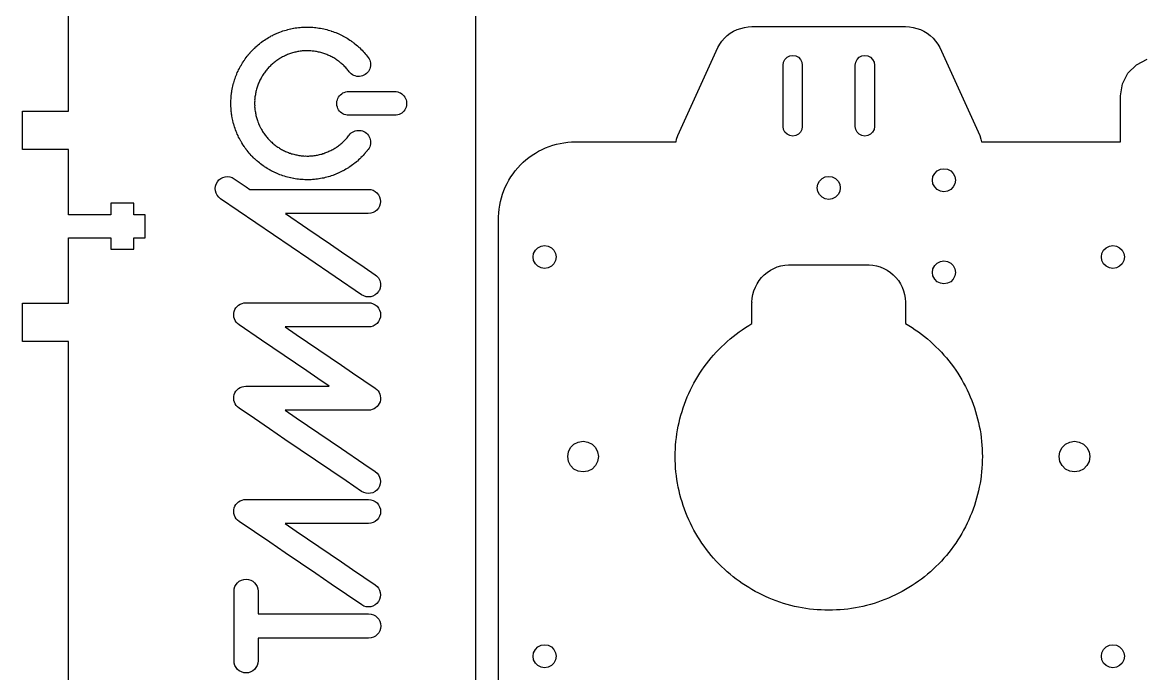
# Model space of a CAD drawing. Extents: x 0 to 1394, y 0 to 480.
# Drawn here: x 1145.1 to 1291.4, y 273.9 to 358.7 of the extents above; entities that cross this region are included whole.
import ezdxf

# ---------------------------------------------------------------- set-up
doc = ezdxf.new("R2010")
doc.units = 0
doc.layers.add('Layer_1', color=7, linetype='CONTINUOUS')

msp = doc.modelspace()

# ---------------------------------------------------------------- linework, layer by layer
at = {"layer": 'Layer_1', "color": 7}
for points in [[(1151.141095, 230.637252), (1151.141095, 317.137251), (1145.141107, 317.137251), (1145.141107, 322.13725), (1151.141095, 322.13725), (1151.141095, 330.63725), (1156.641098, 330.63725), (1156.641098, 329.13725), (1159.641092, 329.13725), (1159.641092, 330.63725), (1161.141103, 330.63725), (1161.141103, 333.637249), (1159.641092, 333.637249), (1159.641092, 335.137252), (1156.641098, 335.137252), (1156.641098, 333.637249), (1151.141095, 333.637249), (1151.141095, 342.137252), (1145.141107, 342.137252), (1145.141107, 347.137251), (1151.141095, 347.137251), (1151.141095, 433.63725)], [(1204.141102, 432.56625), (1204.141102, 231.708252), (1263.141097, 210.63725), (1286.141107, 210.63725), (1286.641092, 210.612245), (1287.131115, 210.538252), (1287.61109, 210.415251), (1288.081103, 210.24425), (1288.531106, 210.028251), (1288.9611, 209.768251), (1289.351103, 209.46725), (1289.721096, 209.12825), (1290.051099, 208.754252), (1290.34111, 208.350251), (1290.591103, 207.91825), (1290.791114, 207.464251), (1290.951105, 206.991252), (1291.061116, 206.505251), (1291.131107, 206.011249), (1291.140984, 205.637251)], [(1177.381101, 356.818252), (1177.541093, 356.92025), (1177.721094, 357.000251), (1177.730972, 357.003243)], [(1177.731113, 357.003251), (1177.740991, 357.012254)], [(1177.741104, 357.012251), (1177.911115, 357.106251), (1178.091116, 357.18025), (1178.111154, 357.183241), (1178.120975, 357.190249)], [(1178.121116, 357.190252), (1178.291099, 357.278251), (1178.4711, 357.34325), (1178.480978, 357.345226)], [(1178.481091, 357.345251), (1178.501128, 357.353238), (1178.671111, 357.433251), (1178.861103, 357.49125), (1178.870981, 357.493226)], [(1178.871094, 357.493251), (1178.880971, 357.50025)], [(1178.881112, 357.50025), (1179.061114, 357.57325), (1179.251106, 357.623251), (1179.260984, 357.625227)], [(1179.261096, 357.625252), (1179.270974, 357.631263)], [(1179.271115, 357.631252), (1179.461107, 357.696251), (1179.651099, 357.738251), (1179.660977, 357.73938)], [(1179.66109, 357.73925), (1179.670968, 357.745261)], [(1179.671109, 357.74525), (1179.861101, 357.80325), (1180.051093, 357.837252), (1180.060971, 357.838381)], [(1180.061112, 357.838251), (1180.07099, 357.842258)], [(1180.071102, 357.84225), (1180.261094, 357.892251), (1180.451115, 357.91926), (1180.471152, 357.919251), (1180.480974, 357.923259)], [(1180.481115, 357.923251), (1180.671107, 357.965251), (1180.861099, 357.984244), (1180.881137, 357.98425), (1180.890986, 357.987242)], [(1180.891099, 357.98725), (1181.081091, 358.021249), (1181.271111, 358.032256), (1181.291149, 358.031121)], [(1181.291093, 358.031251), (1181.30097, 358.034243)], [(1181.301112, 358.034251), (1181.491104, 358.060244), (1181.691114, 358.063241), (1181.700992, 358.061274)], [(1181.701105, 358.061252), (1181.710983, 358.064243)], [(1181.711096, 358.064252), (1181.911107, 358.082257), (1182.101099, 358.07624), (1182.110976, 358.074276)], [(1182.111089, 358.074251), (1182.120967, 358.076226)], [(1182.121108, 358.076252), (1182.321091, 358.087258), (1182.511111, 358.073252), (1182.520989, 358.07026)], [(1182.521102, 358.070252), (1182.54114, 358.072227), (1182.731103, 358.074225), (1182.931114, 358.052237), (1182.940992, 358.04926)], [(1182.941105, 358.049251), (1182.950983, 358.05038)], [(1182.951096, 358.050251), (1183.151106, 358.044239), (1183.341098, 358.01425), (1183.350976, 358.010243)], [(1183.351089, 358.010251), (1183.361249, 358.01138)], [(1183.361108, 358.01125), (1183.561091, 357.997252), (1183.751111, 357.959251), (1183.760989, 357.955243)], [(1183.761102, 357.955252), (1183.770979, 357.955252)], [(1183.771092, 357.955252), (1183.971103, 357.933238), (1184.151104, 357.88725), (1184.171142, 357.882255), (1184.180992, 357.882252)], [(1184.181105, 357.882252), (1184.371097, 357.852252), (1184.561089, 357.798251), (1184.570966, 357.793256)], [(1184.571108, 357.79325), (1184.580985, 357.792122)], [(1184.581098, 357.792251), (1184.77109, 357.75425), (1184.96111, 357.693251), (1184.970988, 357.687239)], [(1184.971101, 357.687251), (1184.980979, 357.686122)], [(1184.981092, 357.686252), (1185.171112, 357.63925), (1185.351113, 357.57025), (1185.360991, 357.564238)], [(1185.361104, 357.56425), (1185.381142, 357.562274), (1185.561115, 357.50925), (1185.741116, 357.432252), (1185.750994, 357.42624)], [(1185.751107, 357.426252), (1185.771145, 357.42326), (1185.95109, 357.36125), (1186.131091, 357.278251), (1186.140969, 357.271252)], [(1186.14111, 357.271249), (1186.150988, 357.268258)], [(1186.1511, 357.268249), (1186.331102, 357.19825), (1186.501112, 357.10725), (1186.51099, 357.100251)], [(1186.511103, 357.100251), (1186.520981, 357.096243)], [(1186.521094, 357.096252), (1186.701095, 357.020249), (1186.871106, 356.921252), (1186.880984, 356.913265)], [(1186.881096, 356.913251), (1186.890974, 356.909243)], [(1186.891115, 356.909251), (1187.071117, 356.825251), (1187.231108, 356.72025), (1187.240986, 356.713251)], [(1207.141096, 271.13725), (1207.141096, 333.13725), (1207.141096, 333.13725), (1207.141096, 333.386249), (1207.171096, 333.88425), (1207.221106, 334.38025), (1207.291097, 334.87325), (1207.391117, 335.362251), (1207.511089, 335.845252), (1207.66109, 336.322249), (1207.831101, 336.79025), (1208.021093, 337.25025), (1208.241114, 337.699251), (1208.481115, 338.137252), (1208.741098, 338.56225), (1209.021091, 338.974249), (1209.321093, 339.37225), (1209.641105, 339.75425), (1209.981098, 340.11925), (1210.341101, 340.468252), (1210.711094, 340.79725), (1211.101097, 341.10825), (1211.51111, 341.399249), (1211.931113, 341.670251), (1212.361106, 341.91925), (1212.801091, 342.147251), (1213.261113, 342.352252), (1213.721107, 342.534251), (1214.191092, 342.69325), (1214.671095, 342.828251), (1215.16109, 342.939251), (1215.651112, 343.02525), (1216.141106, 343.087252), (1216.641091, 343.12525), (1217.141104, 343.137244), (1230.251117, 343.13725), (1230.331098, 343.49125), (1230.49109, 343.964252), (1230.691101, 344.418251), (1235.691091, 355.418252), (1235.941112, 355.850252), (1236.231095, 356.25425), (1236.561098, 356.628251), (1236.931091, 356.967251), (1237.321094, 357.268249), (1237.751116, 357.528252), (1238.201091, 357.744251), (1238.671104, 357.91525), (1239.151107, 358.03825), (1239.641102, 358.112252), (1240.141115, 358.137257), (1260.141103, 358.137251), (1260.641116, 358.112246), (1261.13111, 358.03825), (1261.611114, 357.91525), (1262.081098, 357.744251), (1262.531102, 357.528252), (1262.961096, 357.268249), (1263.351098, 356.967251), (1263.721092, 356.628251), (1264.051094, 356.25425), (1264.341106, 355.850252), (1264.591098, 355.418252), (1269.591116, 344.418251), (1269.791099, 343.964252), (1269.951091, 343.49125), (1270.031101, 343.13725), (1288.141103, 343.13725), (1288.141103, 349.137249), (1288.391096, 350.68225), (1289.091092, 352.07625), (1290.2011, 353.18225), (1291.591101, 353.892251)], [(1175.381105, 355.342252), (1175.381105, 355.353259), (1175.521116, 355.49225), (1175.671089, 355.614249), (1175.680966, 355.620261)], [(1175.681108, 355.620249), (1175.690985, 355.631256)], [(1175.691098, 355.63125), (1175.831109, 355.76525), (1175.9911, 355.880249), (1176.000978, 355.886261)], [(1176.001091, 355.88625), (1176.010969, 355.89624)], [(1176.01111, 355.896251), (1176.151092, 356.024251), (1176.311112, 356.13325), (1176.33115, 356.138246), (1176.331094, 356.148242), (1176.491114, 356.26925), (1176.651105, 356.371251), (1176.660983, 356.376247)], [(1176.661096, 356.376249), (1176.670974, 356.385252)], [(1176.671115, 356.385249), (1176.831107, 356.501251), (1177.001089, 356.59625), (1177.011249, 356.601245)], [(1177.011108, 356.601251), (1177.020986, 356.609238)], [(1177.021099, 356.609252), (1177.18109, 356.718252), (1177.361092, 356.80525), (1177.37097, 356.809257)], [(1177.371111, 356.809252), (1177.380988, 356.818255)], [(1187.241099, 356.713251), (1187.261137, 356.708256), (1187.431091, 356.616251), (1187.581092, 356.504251), (1187.59097, 356.497252)], [(1187.591111, 356.497249), (1187.611149, 356.491266), (1187.771112, 356.392251), (1187.931104, 356.274251), (1187.940982, 356.265249)], [(1187.941095, 356.265251), (1187.950973, 356.260256)], [(1187.951114, 356.26025), (1188.111106, 356.154251), (1188.261107, 356.030251), (1188.270984, 356.019244)], [(1188.271097, 356.01925), (1188.280975, 356.014254)], [(1188.281116, 356.014251), (1188.441108, 355.902252), (1188.58109, 355.772252), (1188.590968, 355.761245)], [(1188.591109, 355.76125), (1188.600987, 355.755239)], [(1188.6011, 355.75525), (1188.761092, 355.637251), (1188.901102, 355.500251), (1188.91098, 355.490261)], [(1188.911093, 355.490249), (1188.92097, 355.48325)], [(1188.921112, 355.48325), (1189.061094, 355.358251), (1189.201104, 355.216251), (1189.201104, 355.207248), (1189.221142, 355.198248), (1189.361096, 355.068251), (1189.491116, 354.920251), (1189.491116, 354.908256), (1189.500994, 354.901252)], [(1174.041114, 353.786251), (1174.151096, 353.95025), (1174.271097, 354.10125), (1174.280975, 354.110253)], [(1174.281116, 354.11025), (1174.281116, 354.121257), (1174.391098, 354.281252), (1174.52109, 354.426252), (1174.530967, 354.434239)], [(1174.531108, 354.43425), (1174.540986, 354.446245)], [(1174.541099, 354.44625), (1174.6611, 354.601249), (1174.791092, 354.741251), (1174.800969, 354.749238)], [(1174.80111, 354.74925), (1174.810988, 354.760256)], [(1174.811101, 354.760251), (1174.931102, 354.910252), (1175.071112, 355.044251), (1175.08099, 355.052238)], [(1175.081103, 355.052252), (1175.090981, 355.062242)], [(1175.091094, 355.062251), (1175.221114, 355.207251), (1175.371115, 355.33525), (1175.380992, 355.342249)], [(1182.571112, 354.97825), (1182.431101, 354.994252), (1182.291091, 354.98725), (1182.151108, 354.997241), (1182.001107, 354.984239), (1181.861097, 354.988258), (1181.721115, 354.969259), (1181.571114, 354.967275), (1181.441094, 354.942247), (1181.301112, 354.935251), (1181.15111, 354.90325), (1181.0111, 354.890239), (1180.87109, 354.853251), (1180.731107, 354.834258), (1180.591097, 354.79125), (1180.461105, 354.766245), (1180.321095, 354.71825), (1180.181113, 354.686252), (1180.051093, 354.633251), (1179.911111, 354.59725), (1179.781091, 354.53725), (1179.641109, 354.494251), (1179.511089, 354.430251), (1179.381097, 354.381252), (1179.261096, 354.312251), (1179.121114, 354.25925), (1179.001113, 354.18325), (1178.871094, 354.124252), (1178.751093, 354.04425), (1178.621101, 353.97825), (1178.511091, 353.895251), (1178.39109, 353.82625), (1178.271089, 353.73625), (1178.151116, 353.662251), (1178.041106, 353.567252), (1177.931096, 353.487251), (1177.821114, 353.38825), (1177.711104, 353.304252), (1177.611112, 353.201249), (1177.501102, 353.111252), (1177.401111, 353.005252), (1177.291101, 352.912251), (1177.2011, 352.800251), (1177.101109, 352.70125), (1177.011108, 352.58725), (1176.911117, 352.485252), (1176.831107, 352.367252), (1176.741106, 352.259251), (1176.661096, 352.13925), (1176.571095, 352.029251), (1176.501104, 351.904252), (1176.411104, 351.79125), (1176.351103, 351.663251), (1176.271093, 351.54625), (1176.211093, 351.41625), (1176.131111, 351.29825), (1176.07111, 351.163249), (1176.01111, 351.040251), (1175.95111, 350.90525), (1175.891109, 350.77525), (1175.841099, 350.64225), (1175.781099, 350.516252), (1175.751099, 350.375251), (1175.691098, 350.244252), (1175.661098, 350.10425), (1175.611116, 349.972252), (1175.581116, 349.82925), (1175.541097, 349.69325), (1175.521059, 349.55125), (1175.481097, 349.413251), (1175.471219, 349.27225)], [(1190.471104, 353.02525), (1190.441104, 352.833251), (1190.381104, 352.64725), (1190.301094, 352.470252), (1190.201102, 352.303249), (1190.081101, 352.150251), (1189.941091, 352.01525), (1189.781099, 351.898252), (1189.611117, 351.801249), (1189.431115, 351.727251), (1189.251114, 351.675251), (1189.051103, 351.647255), (1188.861111, 351.64426), (1188.671091, 351.665249), (1188.481099, 351.71025), (1188.291107, 351.778251), (1188.121096, 351.869251), (1187.961104, 351.981251), (1187.821094, 352.11225), (1187.691102, 352.259251), (1187.611092, 352.379252), (1187.511101, 352.483251), (1187.431091, 352.598251), (1187.3311, 352.700251), (1187.241099, 352.812251), (1187.141108, 352.908252), (1187.041116, 353.018251), (1186.931106, 353.109251), (1186.831115, 353.214251), (1186.721105, 353.30025), (1186.621113, 353.401252), (1186.501112, 353.483251), (1186.401093, 353.577251), (1186.281092, 353.656251), (1186.17111, 353.74825), (1186.04109, 353.82025), (1185.931108, 353.906252), (1185.801117, 353.97425), (1185.691106, 354.05625), (1185.561115, 354.118251), (1185.441114, 354.19525), (1185.311094, 354.252251), (1185.181103, 354.324251), (1185.051111, 354.375252), (1184.921091, 354.442251), (1184.7911, 354.487251), (1184.661108, 354.550252), (1184.521098, 354.589249), (1184.391106, 354.645251), (1184.251096, 354.67925), (1184.121104, 354.73025), (1183.981094, 354.758247), (1183.841112, 354.80325), (1183.701101, 354.825263), (1183.561091, 354.865251), (1183.421108, 354.881253), (1183.281098, 354.91525), (1183.141116, 354.925241), (1183.001105, 354.953248), (1182.861095, 354.957259), (1182.711094, 354.979235), (1182.571112, 354.978121)], [(1189.501106, 354.901252), (1189.641089, 354.765252), (1189.76109, 354.61225), (1189.770967, 354.601244)], [(1189.771108, 354.601249), (1189.780986, 354.593263)], [(1189.781099, 354.593251), (1189.911091, 354.450252), (1190.021101, 354.293252), (1190.030979, 354.282245)], [(1190.031092, 354.282251), (1190.040969, 354.273248)], [(1190.04111, 354.273251), (1190.171102, 354.125251), (1190.271093, 353.963249), (1190.361094, 353.788252), (1190.421094, 353.60325), (1190.461114, 353.413252), (1190.481151, 353.21925), (1190.471217, 353.02525)], [(1244.191116, 345.137252), (1244.191116, 353.13725), (1244.251089, 353.523251), (1244.43109, 353.87225), (1244.711111, 354.148252), (1245.051104, 354.326252), (1245.441107, 354.387252), (1245.83111, 354.326252), (1246.181094, 354.148252), (1246.451096, 353.87225), (1246.631097, 353.523251), (1246.691097, 353.13725), (1246.691097, 345.137252), (1246.631097, 344.751251), (1246.451096, 344.402252), (1246.181094, 344.12625), (1245.83111, 343.94825), (1245.441107, 343.88725), (1245.051104, 343.94825), (1244.711111, 344.12625), (1244.43109, 344.402252), (1244.251089, 344.751251), (1244.191116, 345.137252)], [(1253.591092, 345.137252), (1253.591092, 353.13725), (1253.651092, 353.523251), (1253.831094, 353.87225), (1254.101096, 354.148252), (1254.451108, 354.326252), (1254.841111, 354.387252), (1255.231114, 354.326252), (1255.571107, 354.148252), (1255.851099, 353.87225), (1256.031101, 353.523251), (1256.091101, 353.13725), (1256.091101, 345.137252), (1256.031101, 344.751251), (1255.851099, 344.402252), (1255.571107, 344.12625), (1255.231114, 343.94825), (1254.841111, 343.88725), (1254.451108, 343.94825), (1254.101096, 344.12625), (1253.831094, 344.402252), (1253.651092, 344.751251), (1253.591092, 345.137252)], [(1173.221089, 352.341251), (1173.221089, 352.353245), (1173.291109, 352.533252), (1173.3911, 352.70125), (1173.400978, 352.712257)], [(1173.401091, 352.712251), (1173.401091, 352.724246), (1173.481101, 352.900251), (1173.591111, 353.065249), (1173.600989, 353.076256)], [(1173.601102, 353.07625), (1173.601102, 353.087257), (1173.691102, 353.259252), (1173.801112, 353.419252), (1173.81099, 353.427239)], [(1173.811103, 353.42725), (1173.811103, 353.441248), (1173.911094, 353.60925), (1174.031095, 353.765251), (1174.031095, 353.773266), (1174.040973, 353.786262)], [(1172.651113, 350.804251), (1172.691104, 350.99325), (1172.761095, 351.176251), (1172.761095, 351.188246), (1172.761095, 351.200246), (1172.821096, 351.387252), (1172.891115, 351.56725), (1172.900993, 351.576253)], [(1172.901106, 351.576251), (1172.901106, 351.591237), (1172.961106, 351.77625), (1173.041116, 351.95225), (1173.050994, 351.964244)], [(1173.051107, 351.96425), (1173.051107, 351.975256), (1173.121098, 352.158252), (1173.211099, 352.33025), (1173.220976, 352.341256)], [(1172.331102, 349.181251), (1172.351139, 349.37525), (1172.381111, 349.56625), (1172.390989, 349.57926)], [(1172.391102, 349.579252), (1172.391102, 349.592262), (1172.41114, 349.785251), (1172.451102, 349.97425), (1172.46098, 349.98726)], [(1172.461093, 349.987252), (1172.461093, 349.999246), (1172.481131, 350.19225), (1172.541103, 350.37925), (1172.541103, 350.391245), (1172.541103, 350.404261), (1172.581094, 350.595252), (1172.641094, 350.780251), (1172.641094, 350.792246), (1172.650972, 350.804246)], [(1186.07109, 348.040252), (1186.07109, 348.234251), (1186.101091, 348.427252), (1186.1511, 348.61625), (1186.221092, 348.797251), (1186.311092, 348.968252), (1186.431093, 349.125252), (1186.561113, 349.267249), (1186.711114, 349.391249), (1186.871106, 349.495251), (1187.051107, 349.57825), (1187.241099, 349.63825), (1187.431091, 349.67525), (1187.621111, 349.687244), (1193.621099, 349.68725), (1193.811091, 349.675255), (1194.011102, 349.63825), (1194.191104, 349.57825), (1194.371105, 349.495251), (1194.531097, 349.391249), (1194.681098, 349.267249), (1194.811089, 349.125252), (1194.93109, 348.968252), (1195.021091, 348.797251), (1195.09111, 348.61625), (1195.141092, 348.427252), (1195.171092, 348.234251), (1195.171092, 348.040252), (1195.141092, 347.847251), (1195.09111, 347.65825), (1195.021091, 347.477249), (1194.93109, 347.306251), (1194.811089, 347.149251), (1194.681098, 347.007251), (1194.531097, 346.883251), (1194.371105, 346.779252), (1194.191104, 346.69625), (1194.011102, 346.63625), (1193.811091, 346.59925), (1193.621099, 346.587256), (1187.621111, 346.58725), (1187.431091, 346.599245), (1187.241099, 346.63625), (1187.051107, 346.69625), (1186.871106, 346.779252), (1186.711114, 346.883251), (1186.561113, 347.007251), (1186.431093, 347.149251), (1186.311092, 347.306251), (1186.221092, 347.477249), (1186.1511, 347.65825), (1186.101091, 347.847251), (1186.07109, 348.040252)], [(1172.271101, 348.137251), (1172.280979, 348.331251)], [(1172.331102, 347.118251), (1172.301101, 347.31025), (1172.301101, 347.505251), (1172.301101, 347.51925), (1172.301101, 347.530256), (1172.281064, 347.723251), (1172.281092, 347.91825), (1172.281092, 347.929256), (1172.281092, 347.943249), (1172.271214, 348.137251)], [(1172.281092, 348.331251), (1172.281092, 348.345249), (1172.281092, 348.356259), (1172.281092, 348.551252), (1172.30113, 348.744252), (1172.301101, 348.755259), (1172.301101, 348.769249), (1172.301101, 348.96425), (1172.331102, 349.156251), (1172.340979, 349.169262)], [(1172.341092, 349.169251), (1172.331214, 349.181245)], [(1175.381105, 348.422251), (1175.361068, 348.279252), (1175.370974, 348.137251)], [(1175.371115, 348.137251), (1175.361237, 347.995251)], [(1175.391096, 348.706251), (1175.371058, 348.563252), (1175.380992, 348.422251)], [(1175.421096, 348.990251), (1175.401058, 348.85225), (1175.391237, 348.706251)], [(1175.471106, 349.27225), (1175.431115, 349.132251), (1175.421237, 348.990251)], [(1172.381111, 346.70825), (1172.351111, 346.89925), (1172.331073, 347.093252), (1172.340979, 347.105247)], [(1172.341092, 347.105249), (1172.331214, 347.11826)], [(1172.451102, 346.30025), (1172.411112, 346.489251), (1172.391074, 346.682252), (1172.391102, 346.695262), (1172.381224, 346.708262)], [(1175.361096, 347.995251), (1175.381134, 347.852252), (1175.371228, 347.711251)], [(1175.371115, 347.711251), (1175.391152, 347.568252), (1175.400974, 347.42225)], [(1175.401115, 347.42225), (1175.421153, 347.284252), (1175.430974, 347.142252)], [(1175.431115, 347.142252), (1175.471106, 347.00225), (1175.480984, 346.861251)], [(1175.481097, 346.861251), (1175.521116, 346.72325), (1175.541154, 346.58125), (1175.581116, 346.44525), (1175.611116, 346.302251), (1175.661098, 346.17025), (1175.691098, 346.030251), (1175.751099, 345.899252), (1175.781099, 345.758251), (1175.841099, 345.63225), (1175.891109, 345.49925), (1175.95111, 345.36925), (1176.01111, 345.234252), (1176.07111, 345.111251), (1176.131111, 344.97625), (1176.211093, 344.85825), (1176.271093, 344.72825), (1176.351103, 344.611252), (1176.411104, 344.48325), (1176.501104, 344.370251), (1176.571095, 344.245252), (1176.661096, 344.13525), (1176.741106, 344.015252), (1176.831107, 343.907251), (1176.911117, 343.789251), (1177.011108, 343.68725), (1177.101109, 343.57325), (1177.2011, 343.474252), (1177.291101, 343.362252), (1177.401111, 343.269251), (1177.501102, 343.163251), (1177.611112, 343.073251), (1177.711104, 342.970251), (1177.821114, 342.88625), (1177.931096, 342.787249), (1178.041106, 342.707251), (1178.151116, 342.612252), (1178.271089, 342.53825), (1178.39109, 342.44825), (1178.511091, 342.379252), (1178.621101, 342.29625), (1178.751093, 342.23025), (1178.871094, 342.150251), (1179.001113, 342.09125), (1179.121114, 342.01525), (1179.261096, 341.962252), (1179.381097, 341.893251), (1179.511089, 341.844252), (1179.641109, 341.780249), (1179.781091, 341.73725), (1179.911111, 341.67725), (1180.051093, 341.641249), (1180.181113, 341.588251), (1180.321095, 341.55625), (1180.461105, 341.508249), (1180.591097, 341.483244), (1180.731107, 341.440251), (1180.87109, 341.421257), (1181.0111, 341.384249), (1181.15111, 341.371239), (1181.301112, 341.339252), (1181.441094, 341.332253), (1181.571114, 341.307245), (1181.721115, 341.305275), (1181.861097, 341.286256), (1182.001107, 341.290258), (1182.151108, 341.277239), (1182.291091, 341.287241), (1182.431101, 341.28025), (1182.571112, 341.296252), (1182.711094, 341.295121)], [(1172.641094, 345.482251), (1172.641094, 345.494246), (1172.581094, 345.679251), (1172.541103, 345.870251), (1172.541103, 345.883261), (1172.541103, 345.895244), (1172.481103, 346.08225), (1172.461065, 346.275251), (1172.461093, 346.287245), (1172.451215, 346.300261)], [(1172.891115, 344.70725), (1172.821096, 344.887251), (1172.761095, 345.074251), (1172.761095, 345.086246), (1172.761095, 345.098246), (1172.691104, 345.28125), (1172.651113, 345.470251), (1172.641236, 345.482246)], [(1173.041116, 344.32225), (1172.961106, 344.49825), (1172.901106, 344.683249), (1172.901106, 344.698235), (1172.891228, 344.707252)], [(1173.211099, 343.94425), (1173.121098, 344.116251), (1173.051107, 344.299252), (1173.051107, 344.310259), (1173.041229, 344.322245)], [(1173.3911, 343.57325), (1173.291109, 343.741251), (1173.221089, 343.921249), (1173.221089, 343.933244), (1173.211212, 343.944256)], [(1182.711094, 341.295251), (1182.861095, 341.317236), (1183.001105, 341.321257), (1183.141116, 341.349248), (1183.281098, 341.359242), (1183.421108, 341.393249), (1183.561091, 341.409251), (1183.701101, 341.449251), (1183.841112, 341.471236), (1183.981094, 341.51625), (1184.121104, 341.544247), (1184.251096, 341.59525), (1184.391106, 341.629252), (1184.521098, 341.685251), (1184.661108, 341.724251), (1184.7911, 341.787251), (1184.921091, 341.832252), (1185.051111, 341.899251), (1185.181103, 341.950252), (1185.311094, 342.022249), (1185.441114, 342.07925), (1185.561115, 342.156251), (1185.691106, 342.21825), (1185.801117, 342.30025), (1185.931108, 342.368251), (1186.04109, 342.45425), (1186.17111, 342.52625), (1186.281092, 342.618252), (1186.401093, 342.697252), (1186.501112, 342.791251), (1186.621113, 342.873251), (1186.721105, 342.97425), (1186.831115, 343.060251), (1186.931106, 343.165249), (1187.041116, 343.256252), (1187.141108, 343.366251), (1187.241099, 343.462252), (1187.3311, 343.574251), (1187.431091, 343.676249), (1187.511101, 343.791252), (1187.611092, 343.895251), (1187.691102, 344.015252), (1187.821094, 344.16225), (1187.961104, 344.293252), (1188.121096, 344.405252), (1188.291107, 344.496252), (1188.481099, 344.56425), (1188.671091, 344.609251), (1188.861111, 344.630248), (1189.051103, 344.627259), (1189.251114, 344.599254), (1189.431115, 344.547252), (1189.611117, 344.473251), (1189.781099, 344.376251), (1189.941091, 344.25925), (1190.081101, 344.124252), (1190.201102, 343.971251), (1190.301094, 343.804251), (1190.381104, 343.62725), (1190.441104, 343.441251), (1190.471104, 343.24925), (1190.480982, 343.05525)], [(1173.591111, 343.209251), (1173.481101, 343.374252), (1173.401091, 343.550251), (1173.401091, 343.562246), (1173.391213, 343.573258)], [(1173.801112, 342.855251), (1173.691102, 343.015251), (1173.601102, 343.187251), (1173.601102, 343.198258), (1173.591224, 343.209256)], [(1174.031095, 342.501251), (1174.031095, 342.509266), (1173.911094, 342.66525), (1173.811103, 342.833252), (1173.811103, 342.84725), (1173.801225, 342.855237)], [(1174.271097, 342.17325), (1174.151096, 342.32425), (1174.041114, 342.488252), (1174.031236, 342.501262)], [(1190.481095, 343.05525), (1190.461057, 342.861251), (1190.421094, 342.67125), (1190.361094, 342.486251), (1190.271093, 342.311251), (1190.171102, 342.149249), (1190.04111, 342.001252), (1190.031233, 341.992249)], [(1174.52109, 341.848251), (1174.391098, 341.993251), (1174.281116, 342.153251), (1174.281116, 342.164258), (1174.271238, 342.173252)], [(1174.531108, 341.84025), (1174.521231, 341.848265)], [(1174.791092, 341.533251), (1174.6611, 341.673251), (1174.541099, 341.82825), (1174.531221, 341.840244)], [(1174.80111, 341.52525), (1174.791233, 341.533266)], [(1175.071112, 341.230252), (1174.931102, 341.364251), (1174.811101, 341.514249), (1174.801223, 341.525256)], [(1175.081103, 341.222251), (1175.071225, 341.230266)], [(1175.371115, 340.93925), (1175.221114, 341.067252), (1175.091094, 341.212252), (1175.081216, 341.222243)], [(1175.671089, 340.660251), (1175.521116, 340.78225), (1175.381105, 340.92125), (1175.381105, 340.932256), (1175.371228, 340.93925)], [(1188.901102, 340.774251), (1188.761092, 340.637249), (1188.6011, 340.51925), (1188.591222, 340.513238)], [(1188.911093, 340.784251), (1188.901215, 340.77426)], [(1189.491116, 341.366252), (1189.491116, 341.354258), (1189.361096, 341.206252), (1189.221114, 341.076252), (1189.201076, 341.067249), (1189.201104, 341.058249), (1189.061094, 340.916252), (1188.921112, 340.79125), (1188.911234, 340.784251)], [(1189.76109, 341.66225), (1189.641089, 341.509251), (1189.501106, 341.373251), (1189.491229, 341.366252)], [(1189.771108, 341.673251), (1189.761231, 341.662244)], [(1190.021101, 341.981251), (1189.911091, 341.824251), (1189.781099, 341.681252), (1189.771221, 341.673265)], [(1190.031092, 341.992252), (1190.021214, 341.981245)], [(1175.681108, 340.654251), (1175.67123, 340.660262)], [(1175.9911, 340.39425), (1175.831109, 340.50925), (1175.691098, 340.64325), (1175.68122, 340.654256)], [(1176.001091, 340.38825), (1175.991213, 340.394262)], [(1176.651105, 339.903252), (1176.491114, 340.005249), (1176.331094, 340.126249), (1176.331094, 340.13624), (1176.311056, 340.141247), (1176.151092, 340.250249), (1176.01111, 340.378251), (1176.001232, 340.388242)], [(1176.661096, 339.898251), (1176.651218, 339.903246)], [(1177.001089, 339.67825), (1176.831107, 339.773252), (1176.671115, 339.889251), (1176.661237, 339.898253)], [(1177.011108, 339.673252), (1177.000948, 339.678247)], [(1177.361092, 339.46925), (1177.18109, 339.556251), (1177.021099, 339.665251), (1177.011221, 339.673266)], [(1177.371111, 339.465251), (1177.361233, 339.469259)], [(1177.721094, 339.274252), (1177.541093, 339.35425), (1177.381101, 339.456251), (1177.371224, 339.465254)], [(1186.871106, 339.353251), (1186.701095, 339.254251), (1186.521094, 339.178251), (1186.511216, 339.174243)], [(1186.881096, 339.361249), (1186.871219, 339.353263)], [(1187.231108, 339.55425), (1187.071117, 339.449252), (1186.891115, 339.365251), (1186.881238, 339.361244)], [(1187.581092, 339.770252), (1187.431091, 339.658252), (1187.261109, 339.56625), (1187.241071, 339.561255), (1187.231221, 339.554253)], [(1187.931104, 340.000251), (1187.771112, 339.882251), (1187.611092, 339.783251), (1187.591055, 339.777239), (1187.581233, 339.770252)], [(1187.941095, 340.009251), (1187.931217, 340.000249)], [(1188.261107, 340.244249), (1188.111106, 340.120249), (1187.951114, 340.01425), (1187.941236, 340.009254)], [(1188.271097, 340.25525), (1188.26122, 340.244244)], [(1188.58109, 340.502251), (1188.441108, 340.372251), (1188.281116, 340.260251), (1188.271238, 340.255256)], [(1188.591109, 340.513249), (1188.581231, 340.502243)], [(1263.64111, 338.137252), (1263.711101, 338.60125), (1263.931093, 339.01925), (1264.261096, 339.35125), (1264.681099, 339.564252), (1265.141093, 339.637251), (1265.601115, 339.564252), (1266.02109, 339.35125), (1266.351092, 339.01925), (1266.571113, 338.60125), (1266.641104, 338.137252), (1266.571113, 337.67325), (1266.351092, 337.255251), (1266.02109, 336.92325), (1265.601115, 336.710251), (1265.141093, 336.637252), (1264.681099, 336.710251), (1264.261096, 336.92325), (1263.931093, 337.255251), (1263.711101, 337.67325), (1263.64111, 338.137252)], [(1170.251096, 337.040251), (1170.281096, 337.34425), (1170.371096, 337.64025), (1170.531116, 337.92125), (1170.731099, 338.16625), (1170.981092, 338.35925), (1171.251094, 338.498251), (1171.541105, 338.582251), (1171.841107, 338.610248), (1172.14111, 338.579251), (1172.441112, 338.488251), (1172.721104, 338.336249), (1172.971097, 338.162251), (1173.231108, 337.98825), (1173.481101, 337.81525), (1173.741112, 337.641252), (1173.991104, 337.46725), (1174.251116, 337.294251), (1174.761091, 336.946251), (1190.181093, 336.946251), (1190.501104, 336.91425), (1190.801107, 336.822251), (1191.06109, 336.677251), (1191.301092, 336.484251), (1191.491112, 336.251251), (1191.641113, 335.98325), (1191.731114, 335.687249), (1191.761114, 335.36925), (1191.731114, 335.05125), (1191.641113, 334.754251), (1191.491112, 334.48625), (1191.301092, 334.25325), (1191.06109, 334.06025), (1190.801107, 333.91525), (1190.501104, 333.823251), (1190.181093, 333.79125), (1179.391116, 333.79125), (1182.3111, 331.797251), (1183.771092, 330.80025), (1185.241103, 329.804251), (1186.701095, 328.80725), (1188.161115, 327.810249), (1189.621107, 326.813251), (1191.081099, 325.81725), (1191.241091, 325.694252), (1191.381102, 325.555252), (1191.501102, 325.40325), (1191.601094, 325.23925), (1191.681104, 325.066251), (1191.731114, 324.88525), (1191.761114, 324.700251), (1191.770992, 324.511252)], [(1177.731113, 339.271252), (1177.721236, 339.274243)], [(1178.111097, 339.09125), (1178.09106, 339.094242), (1177.911115, 339.168252), (1177.741104, 339.262252), (1177.731226, 339.271254)], [(1178.4711, 338.93125), (1178.291099, 338.996251), (1178.121116, 339.084251), (1178.111238, 339.09125)], [(1178.861103, 338.78325), (1178.671111, 338.841249), (1178.5011, 338.921251), (1178.481062, 338.929238), (1178.471213, 338.931227)], [(1178.871094, 338.781252), (1178.861216, 338.783227)], [(1179.251106, 338.651252), (1179.061114, 338.70125), (1178.881112, 338.77425), (1178.871235, 338.781249)], [(1179.261096, 338.649251), (1179.251219, 338.651226)], [(1179.651099, 338.536252), (1179.461107, 338.578252), (1179.271115, 338.643251), (1179.261238, 338.649262)], [(1179.66109, 338.53525), (1179.651212, 338.536379)], [(1180.051093, 338.437251), (1179.861101, 338.47125), (1179.671109, 338.52925), (1179.661231, 338.535261)], [(1180.061112, 338.436252), (1180.051234, 338.437381)], [(1180.471096, 338.355251), (1180.451058, 338.355251), (1180.261094, 338.38226), (1180.071102, 338.43225), (1180.061225, 338.436258)], [(1180.881108, 338.29025), (1180.861071, 338.29025), (1180.671107, 338.309244), (1180.481115, 338.351249), (1180.471237, 338.355257)], [(1181.271111, 338.24225), (1181.081091, 338.253256), (1180.891099, 338.28725), (1180.881221, 338.290241)], [(1181.291093, 338.243251), (1181.271055, 338.242123)], [(1181.691114, 338.21125), (1181.491104, 338.214242), (1181.301112, 338.240243), (1181.291234, 338.243243)], [(1181.701105, 338.213251), (1181.691227, 338.211276)], [(1182.101099, 338.198251), (1181.911107, 338.19224), (1181.711096, 338.210257), (1181.701218, 338.213243)], [(1182.111089, 338.200252), (1182.101212, 338.198277)], [(1182.511111, 338.201251), (1182.321091, 338.187253), (1182.121108, 338.198257), (1182.11123, 338.200227)], [(1182.931114, 338.222251), (1182.731103, 338.200266), (1182.541111, 338.202228), (1182.521074, 338.204226), (1182.511224, 338.20126)], [(1182.941105, 338.225251), (1182.931227, 338.22226)], [(1183.341098, 338.26025), (1183.151106, 338.23025), (1182.951096, 338.224238), (1182.941218, 338.225378)], [(1183.351089, 338.264252), (1183.341211, 338.260244)], [(1183.751111, 338.315252), (1183.561091, 338.277251), (1183.361108, 338.263253), (1183.350948, 338.264379)], [(1183.761102, 338.319251), (1183.751224, 338.315244)], [(1184.171114, 338.392251), (1184.151076, 338.387255), (1183.971103, 338.34125), (1183.771092, 338.319265), (1183.761214, 338.319251)], [(1184.561089, 338.476251), (1184.371097, 338.422251), (1184.181105, 338.392251), (1184.171227, 338.392251)], [(1184.571108, 338.481249), (1184.56123, 338.476254)], [(1184.96111, 338.581252), (1184.77109, 338.52025), (1184.581098, 338.482251), (1184.57122, 338.481122)], [(1184.971101, 338.587249), (1184.961223, 338.581238)], [(1185.351113, 338.70425), (1185.171112, 338.63525), (1184.981092, 338.588251), (1184.971214, 338.587122)], [(1185.741116, 338.842251), (1185.561115, 338.76525), (1185.381114, 338.712251), (1185.361076, 338.710276), (1185.351226, 338.704239)], [(1186.131091, 338.996251), (1185.95109, 338.91325), (1185.771116, 338.851251), (1185.751079, 338.84826), (1185.741229, 338.84224)], [(1186.14111, 339.003251), (1186.131232, 338.996251)], [(1186.501112, 339.16725), (1186.331102, 339.07625), (1186.1511, 339.006251), (1186.141223, 339.003259)], [(1186.511103, 339.174252), (1186.501225, 339.167253)], [(1248.641112, 337.137251), (1248.711103, 337.60125), (1248.931095, 338.019252), (1249.261098, 338.351249), (1249.681101, 338.564251), (1250.141095, 338.637251), (1250.601089, 338.564251), (1251.021092, 338.351249), (1251.351094, 338.019252), (1251.571115, 337.60125), (1251.641106, 337.137251), (1251.571115, 336.673252), (1251.351094, 336.25525), (1251.021092, 335.923249), (1250.601089, 335.710251), (1250.141095, 335.637251), (1249.681101, 335.710251), (1249.261098, 335.923249), (1248.931095, 336.25525), (1248.711103, 336.673252), (1248.641112, 337.137251)], [(1191.761114, 324.282252), (1191.741076, 324.168251), (1191.711104, 324.055252), (1191.671113, 323.944251), (1191.621103, 323.835251), (1191.561103, 323.728252), (1191.501102, 323.62425), (1191.291101, 323.380252), (1191.051099, 323.187252), (1190.781097, 323.04725), (1190.491114, 322.963252), (1190.191112, 322.935256), (1189.891109, 322.966252), (1189.591107, 323.057252), (1189.311114, 323.209251), (1182.42111, 327.904252), (1180.131103, 329.46925), (1170.941101, 335.72925), (1170.701099, 335.93425), (1170.501116, 336.177249), (1170.361106, 336.44825), (1170.281096, 336.73925), (1170.251096, 337.040251)], [(1211.641101, 328.137252), (1211.711092, 328.601251), (1211.931113, 329.01925), (1212.261115, 329.351251), (1212.68109, 329.564252), (1213.141112, 329.637252), (1213.601106, 329.564252), (1214.021109, 329.351251), (1214.351112, 329.01925), (1214.571104, 328.601251), (1214.641095, 328.137252), (1214.571104, 327.67325), (1214.351112, 327.255251), (1214.021109, 326.92325), (1213.601106, 326.710252), (1213.141112, 326.637252), (1212.68109, 326.710252), (1212.261115, 326.92325), (1211.931113, 327.255251), (1211.711092, 327.67325), (1211.641101, 328.137252)], [(1285.641094, 328.137252), (1285.711114, 328.601251), (1285.931106, 329.01925), (1286.261108, 329.351251), (1286.681111, 329.564252), (1287.141105, 329.637252), (1287.601099, 329.564252), (1288.021102, 329.351251), (1288.351105, 329.01925), (1288.571097, 328.601251), (1288.641116, 328.137252), (1288.571097, 327.67325), (1288.351105, 327.255251), (1288.021102, 326.92325), (1287.601099, 326.710252), (1287.141105, 326.637252), (1286.681111, 326.710252), (1286.261108, 326.92325), (1285.931106, 327.255251), (1285.711114, 327.67325), (1285.641094, 328.137252)], [(1263.64111, 326.13725), (1263.711101, 326.601252), (1263.931093, 327.019251), (1264.261096, 327.351252), (1264.681099, 327.56425), (1265.141093, 327.63725), (1265.601115, 327.56425), (1266.02109, 327.351252), (1266.351092, 327.019251), (1266.571113, 326.601252), (1266.641104, 326.13725), (1266.571113, 325.673252), (1266.351092, 325.255252), (1266.02109, 324.923252), (1265.601115, 324.71025), (1265.141093, 324.63725), (1264.681099, 324.71025), (1264.261096, 324.923252), (1263.931093, 325.255252), (1263.711101, 325.673252), (1263.64111, 326.13725)], [(1240.141115, 322.262252), (1240.181106, 322.759251), (1240.261116, 323.25025), (1240.401098, 323.729251), (1240.581099, 324.19325), (1240.81111, 324.63725), (1241.081112, 325.056252), (1241.391105, 325.44525), (1241.741089, 325.80225), (1242.121101, 326.123252), (1242.531114, 326.40325), (1242.971098, 326.64225), (1243.431092, 326.835251), (1243.911096, 326.982252), (1244.40109, 327.08125), (1244.891112, 327.131251), (1245.141105, 327.131251), (1245.141105, 327.137262), (1255.141113, 327.137251), (1255.141113, 327.13124), (1255.391105, 327.131251), (1255.89109, 327.08125), (1256.371094, 326.982252), (1256.851097, 326.835251), (1257.311091, 326.64225), (1257.751104, 326.40325), (1258.161116, 326.123252), (1258.5411, 325.80225), (1258.891112, 325.44525), (1259.201105, 325.056252), (1259.471107, 324.63725), (1259.70109, 324.19325), (1259.881092, 323.729251), (1260.021102, 323.25025), (1260.101112, 322.759251), (1260.141103, 322.262252), (1260.141103, 322.13725), (1260.141103, 322.13725), (1260.141103, 319.45825), (1260.571097, 319.203251), (1260.9911, 318.93825), (1261.411103, 318.66225), (1261.811096, 318.376252), (1262.221109, 318.080252), (1262.611112, 317.774249), (1263.001115, 317.458251), (1263.371108, 317.133252), (1263.741101, 316.798252), (1264.101104, 316.454251), (1264.461107, 316.102252), (1264.8011, 315.740251), (1265.141093, 315.371251), (1265.461105, 314.993251), (1265.781116, 314.60725), (1266.08109, 314.213251), (1266.381093, 313.81225), (1266.671104, 313.403251), (1266.941106, 312.988252), (1267.211108, 312.56625), (1267.461101, 312.13725), (1267.701102, 311.70225), (1267.941104, 311.261252), (1268.161096, 310.815251), (1268.371098, 310.363252), (1268.571109, 309.906252), (1268.761101, 309.444252), (1268.931112, 308.97725), (1269.101094, 308.507251), (1269.251095, 308.032252), (1269.391106, 307.554252), (1269.521097, 307.07225), (1269.641098, 306.587251), (1269.741089, 306.100251), (1269.841109, 305.610252), (1269.921091, 305.118251), (1269.99111, 304.624252), (1270.041092, 304.128252), (1270.081111, 303.632252), (1270.121102, 303.134251), (1270.130979, 302.63625)], [(1191.771104, 324.511252), (1191.771104, 324.397251), (1191.761227, 324.282252)], [(1172.661104, 320.80625), (1172.721104, 321.053251), (1172.811105, 321.295251), (1172.941097, 321.51425), (1173.101117, 321.706251), (1173.291109, 321.870251), (1173.50111, 322.00125), (1173.731093, 322.098249), (1173.971095, 322.159252), (1174.221116, 322.179261), (1190.201102, 322.17925), (1190.521114, 322.148251), (1190.811097, 322.056252), (1191.081099, 321.911252), (1191.321101, 321.71925), (1191.511093, 321.486251), (1191.651104, 321.218252), (1191.751095, 320.92125), (1191.781095, 320.60125), (1191.751095, 320.282251), (1191.651104, 319.985252), (1191.511093, 319.717251), (1191.321101, 319.484251), (1191.081099, 319.292252), (1190.811097, 319.147252), (1190.521114, 319.05525), (1190.201102, 319.023252), (1179.331116, 319.023252), (1180.801098, 318.028252), (1182.26109, 317.032251), (1183.731101, 316.036252), (1185.201112, 315.041252), (1186.671095, 314.04525), (1188.141106, 313.05025), (1189.611117, 312.054251), (1191.071109, 311.05825), (1191.271091, 310.895252), (1191.441102, 310.70725), (1191.581112, 310.49825), (1191.681104, 310.273251), (1191.741104, 310.034251), (1191.771104, 309.78725), (1191.761227, 309.534252)], [(1230.151097, 302.63625), (1230.171135, 303.134251), (1230.201107, 303.632252), (1230.241098, 304.128252), (1230.291108, 304.624252), (1230.361099, 305.118251), (1230.441109, 305.610252), (1230.5411, 306.100251), (1230.641091, 306.587251), (1230.761092, 307.07225), (1230.891112, 307.554252), (1231.031094, 308.032252), (1231.181095, 308.507251), (1231.351106, 308.97725), (1231.521117, 309.444252), (1231.711109, 309.906252), (1231.911091, 310.363252), (1232.121093, 310.815251), (1232.341113, 311.261252), (1232.581115, 311.70225), (1232.821089, 312.13725), (1233.071109, 312.56625), (1233.341111, 312.988252), (1233.621104, 313.403251), (1233.901097, 313.81225), (1234.201099, 314.213251), (1234.501101, 314.60725), (1234.821113, 314.993251), (1235.141096, 315.371251), (1235.48109, 315.740251), (1235.821111, 316.102252), (1236.181114, 316.454251), (1236.541116, 316.798252), (1236.91111, 317.133252), (1237.281103, 317.458251), (1237.671106, 317.774249), (1238.061109, 318.080252), (1238.471093, 318.376252), (1238.871115, 318.66225), (1239.29109, 318.93825), (1239.711093, 319.203251), (1240.141115, 319.45825), (1240.141115, 322.13725), (1240.150992, 322.13725)], [(1240.151105, 322.13725), (1240.141228, 322.262252)], [(1172.661104, 309.96025), (1172.721104, 310.207251), (1172.811105, 310.44125), (1172.941097, 310.654251), (1173.101117, 310.842251), (1173.291109, 311.002251), (1173.50111, 311.132251), (1173.731093, 311.228252), (1173.971095, 311.288252), (1174.221116, 311.30925), (1185.091102, 311.30925), (1183.621091, 312.308251), (1182.151108, 313.306251), (1180.681098, 314.30525), (1179.221106, 315.304252), (1177.751095, 316.303251), (1176.281112, 317.301251), (1173.34109, 319.299251), (1173.141108, 319.45525), (1172.971097, 319.640252), (1172.841105, 319.847251), (1172.741114, 320.072252), (1172.671095, 320.311252), (1172.651057, 320.557251), (1172.660991, 320.80625)], [(1191.761114, 309.534252), (1191.701113, 309.280252), (1191.611113, 309.046251), (1191.481093, 308.833252), (1191.321101, 308.645252), (1191.131109, 308.485252), (1190.921108, 308.355252), (1190.691096, 308.258252), (1190.451095, 308.198252), (1190.201102, 308.178242), (1179.331116, 308.178251), (1180.801098, 307.179252), (1182.26109, 306.18025), (1183.731101, 305.181251), (1185.201112, 304.183251), (1186.671095, 303.184252), (1189.611117, 301.186252), (1191.071109, 300.188252), (1191.321101, 299.98725), (1191.521112, 299.74825), (1191.651104, 299.480249), (1191.741104, 299.19225), (1191.771104, 298.892251), (1191.741104, 298.588252), (1191.651104, 298.29125), (1191.501102, 298.009251), (1191.291101, 297.769252), (1191.051099, 297.58025), (1190.771106, 297.44125), (1190.481095, 297.35725), (1190.181093, 297.329253), (1189.88109, 297.36025), (1189.581116, 297.452251), (1189.301096, 297.60825), (1187.3011, 298.963252), (1185.311094, 300.319251), (1183.311098, 301.67525), (1181.321093, 303.030252), (1179.321097, 304.386251), (1177.331092, 305.74225), (1175.341114, 307.098251), (1173.34109, 308.453251), (1173.141108, 308.610251), (1172.971097, 308.794252), (1172.841105, 309.002249), (1172.741114, 309.227251), (1172.671095, 309.465252), (1172.651057, 309.711251)], [(1172.651113, 309.711251), (1172.660991, 309.96025)], [(1216.141106, 302.13725), (1216.241098, 302.755252), (1216.52109, 303.313251), (1216.961103, 303.75525), (1217.521116, 304.03925), (1218.141102, 304.137252), (1218.761116, 304.03925), (1219.321102, 303.75525), (1219.761114, 303.313251), (1220.041107, 302.755252), (1220.141098, 302.13725), (1220.041107, 301.519251), (1219.761114, 300.96125), (1219.321102, 300.519251), (1218.761116, 300.23525), (1218.141102, 300.137251), (1217.521116, 300.23525), (1216.961103, 300.519251), (1216.52109, 300.96125), (1216.241098, 301.519251), (1216.141106, 302.13725)], [(1280.141091, 302.13725), (1280.241111, 302.755252), (1280.521103, 303.313251), (1280.961116, 303.75525), (1281.521101, 304.03925), (1282.141115, 304.137252), (1282.761101, 304.03925), (1283.321115, 303.75525), (1283.761099, 303.313251), (1284.041092, 302.755252), (1284.141111, 302.13725), (1284.041092, 301.519251), (1283.761099, 300.96125), (1283.321115, 300.519251), (1282.761101, 300.23525), (1282.141115, 300.137251), (1281.521101, 300.23525), (1280.961116, 300.519251), (1280.521103, 300.96125), (1280.241111, 301.519251), (1280.141091, 302.13725)], [(1230.141106, 302.13725), (1230.150984, 302.63625)], [(1270.121102, 301.140249), (1270.081111, 300.642251), (1270.041092, 300.146252), (1269.99111, 299.650252), (1269.921091, 299.15625), (1269.841109, 298.664252), (1269.741089, 298.174252), (1269.641098, 297.687252), (1269.521097, 297.20225), (1269.391106, 296.720252), (1269.251095, 296.242252), (1269.101094, 295.767252), (1268.931112, 295.29725), (1268.761101, 294.830252), (1268.571109, 294.368251), (1268.371098, 293.911251), (1268.161096, 293.45925), (1267.941104, 293.013251), (1267.701102, 292.572251), (1267.461101, 292.137251), (1267.211108, 291.70825), (1266.941106, 291.286252), (1266.671104, 290.87125), (1266.381093, 290.46225), (1266.08109, 290.061252), (1265.781116, 289.66725), (1265.461105, 289.281252), (1265.141093, 288.903252), (1264.8011, 288.534252), (1264.461107, 288.172251), (1264.101104, 287.820252), (1263.741101, 287.476252), (1263.371108, 287.141251), (1263.001115, 286.81625), (1262.611112, 286.500251), (1262.221109, 286.194252), (1261.811096, 285.898251), (1261.411103, 285.61225), (1260.9911, 285.336251), (1260.571097, 285.07125), (1260.141103, 284.816251), (1259.711109, 284.573252), (1259.261106, 284.340252), (1258.821093, 284.11825), (1258.37109, 283.90725), (1257.911096, 283.70725), (1257.451102, 283.52025), (1256.981089, 283.343251), (1256.511104, 283.17825), (1256.031101, 283.026251), (1255.561116, 282.88525), (1255.071094, 282.75525), (1254.59109, 282.638252), (1254.101096, 282.53425), (1253.611102, 282.441252), (1253.121107, 282.360251), (1252.631113, 282.29225), (1252.1311, 282.236251), (1251.641106, 282.193252), (1251.141093, 282.16225), (1250.641108, 282.143256), (1250.141095, 282.137239), (1249.64111, 282.143262), (1249.141097, 282.162244), (1248.651102, 282.193252), (1248.151089, 282.236251), (1247.651104, 282.29225), (1247.16111, 282.360251), (1246.671116, 282.441252), (1246.181094, 282.53425), (1245.691099, 282.638252), (1245.211096, 282.75525), (1244.721102, 282.88525), (1244.251089, 283.026251), (1243.771113, 283.17825), (1243.3011, 283.343251), (1242.831116, 283.52025), (1242.371094, 283.70725), (1241.9111, 283.90725), (1241.461096, 284.11825), (1241.021112, 284.340252), (1240.571108, 284.573252), (1240.141115, 284.816251), (1239.711093, 285.07125), (1239.29109, 285.336251), (1238.871115, 285.61225), (1238.471093, 285.898251), (1238.061109, 286.194252), (1237.671106, 286.500251), (1237.281103, 286.81625), (1236.91111, 287.141251), (1236.541116, 287.476252), (1236.181114, 287.820252), (1235.821111, 288.172251), (1235.48109, 288.534252), (1235.141096, 288.903252), (1234.821113, 289.281252), (1234.501101, 289.66725), (1234.201099, 290.061252), (1233.901097, 290.46225), (1233.621104, 290.87125), (1233.341111, 291.286252), (1233.071109, 291.70825), (1232.821089, 292.137251), (1232.581115, 292.572251), (1232.341113, 293.013251), (1232.121093, 293.45925), (1231.911091, 293.911251), (1231.711109, 294.368251), (1231.521117, 294.830252), (1231.351106, 295.29725), (1231.181095, 295.767252), (1231.031094, 296.242252), (1230.891112, 296.720252), (1230.761092, 297.20225), (1230.641091, 297.687252), (1230.5411, 298.174252), (1230.441109, 298.664252), (1230.361099, 299.15625), (1230.291108, 299.650252), (1230.241098, 300.146252), (1230.201107, 300.642251), (1230.171107, 301.140249), (1230.151069, 301.63825), (1230.141219, 302.13725)], [(1270.131092, 301.63825), (1270.121214, 301.140249)], [(1270.131092, 302.63625), (1270.14097, 302.13725)], [(1270.141111, 302.13725), (1270.131233, 301.63825)], [(1172.661104, 295.206251), (1172.721104, 295.453252), (1172.811105, 295.688252), (1172.941097, 295.900252), (1173.101117, 296.088252), (1173.291109, 296.249251), (1173.50111, 296.379251), (1173.731093, 296.475252), (1173.971095, 296.535252), (1174.221116, 296.556249), (1190.201102, 296.556249), (1190.521114, 296.524251), (1190.811097, 296.433251), (1191.081099, 296.28925), (1191.321101, 296.09925), (1191.511093, 295.868251), (1191.651104, 295.605251), (1191.751095, 295.314251), (1191.781095, 295.003251), (1191.751095, 294.683251), (1191.651104, 294.386251), (1191.511093, 294.11825), (1191.321101, 293.88525), (1191.081099, 293.693252), (1190.811097, 293.548252), (1190.521114, 293.457252), (1190.201102, 293.425251), (1179.331116, 293.425251), (1180.801098, 292.426252), (1182.26109, 291.42725), (1183.731101, 290.428251), (1185.201112, 289.429252), (1186.671095, 288.431252), (1188.141106, 287.43225), (1189.611117, 286.433252), (1191.071109, 285.43425), (1191.321101, 285.23425), (1191.521112, 284.99525), (1191.651104, 284.727252), (1191.741104, 284.43925), (1191.771104, 284.138251), (1191.741104, 283.835252), (1191.651104, 283.53825), (1191.501102, 283.255252), (1191.291101, 283.00925), (1191.051099, 282.81525), (1190.781097, 282.67625), (1190.491114, 282.592249), (1190.191112, 282.564253), (1189.891109, 282.593251), (1189.601098, 282.68225), (1189.321105, 282.83025), (1187.321109, 284.18825), (1185.331104, 285.547252), (1183.331108, 286.90625), (1181.331112, 288.265252), (1179.331116, 289.624251), (1177.34111, 290.98225), (1175.341114, 292.341252), (1173.34109, 293.700251), (1173.141108, 293.857251), (1172.971097, 294.041251), (1172.841105, 294.24825), (1172.741114, 294.473252), (1172.671095, 294.71125), (1172.651057, 294.957252)], [(1172.651113, 294.957252), (1172.660991, 295.206251)], [(1172.691104, 275.54025), (1172.691104, 284.607251), (1172.721104, 284.919251), (1172.811105, 285.21325), (1172.961106, 285.481251), (1173.151098, 285.71525), (1173.381109, 285.910251), (1173.651111, 286.058252), (1173.951114, 286.152251), (1174.271097, 286.185252), (1174.58109, 286.152251), (1174.871102, 286.058252), (1175.131113, 285.910251), (1175.361096, 285.716252), (1175.551116, 285.481251), (1175.701089, 285.21325), (1175.79109, 284.92025), (1175.82109, 284.607251), (1175.82109, 281.652252), (1190.221112, 281.652252), (1190.541095, 281.620251), (1190.841098, 281.528252), (1191.1111, 281.383252), (1191.341111, 281.19125), (1191.531103, 280.95825), (1191.681104, 280.690252), (1191.771104, 280.39325), (1191.801105, 280.074251), (1191.771104, 279.754251), (1191.681104, 279.457252), (1191.531103, 279.189251), (1191.341111, 278.956251), (1191.1111, 278.764252), (1190.841098, 278.619252), (1190.541095, 278.52725), (1190.221112, 278.495252), (1175.82109, 278.495252), (1175.82109, 275.54025), (1175.79109, 275.22825), (1175.701089, 274.934251), (1175.551116, 274.66625), (1175.361096, 274.431252), (1175.131113, 274.23725), (1174.871102, 274.089249), (1174.58109, 273.99525), (1174.271097, 273.962252), (1173.951114, 273.99525), (1173.651111, 274.089249), (1173.381109, 274.23725), (1173.151098, 274.431252), (1172.961106, 274.66625), (1172.811105, 274.934251), (1172.721104, 275.22825), (1172.691104, 275.54025)], [(1211.641101, 276.137251), (1211.711092, 276.60125), (1211.931113, 277.01925), (1212.261115, 277.35125), (1212.68109, 277.564252), (1213.141112, 277.637251), (1213.601106, 277.564252), (1214.021109, 277.35125), (1214.351112, 277.01925), (1214.571104, 276.60125), (1214.641095, 276.137251), (1214.571104, 275.67325), (1214.351112, 275.255251), (1214.021109, 274.92325), (1213.601106, 274.710251), (1213.141112, 274.637252), (1212.68109, 274.710251), (1212.261115, 274.92325), (1211.931113, 275.255251), (1211.711092, 275.67325), (1211.641101, 276.137251)], [(1285.641094, 276.137251), (1285.711114, 276.60125), (1285.931106, 277.01925), (1286.261108, 277.35125), (1286.681111, 277.564252), (1287.141105, 277.637251), (1287.601099, 277.564252), (1288.021102, 277.35125), (1288.351105, 277.01925), (1288.571097, 276.60125), (1288.641116, 276.137251), (1288.571097, 275.67325), (1288.351105, 275.255251), (1288.021102, 274.92325), (1287.601099, 274.710251), (1287.141105, 274.637252), (1286.681111, 274.710251), (1286.261108, 274.92325), (1285.931106, 275.255251), (1285.711114, 275.67325), (1285.641094, 276.137251)]]:
    msp.add_lwpolyline(points, dxfattribs=at)

doc.saveas('drawing.dxf')
